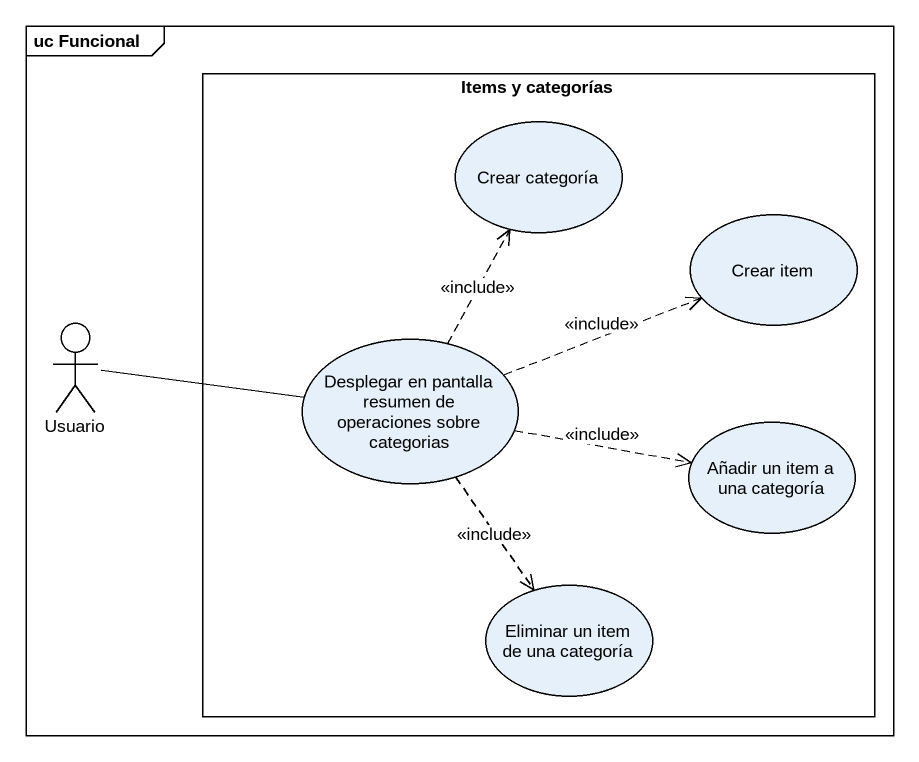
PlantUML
@startuml
mainframe uc Funcional
rectangle "Items y categorías" as Items_y_categorías {
  usecase "Crear categoría" as Crear_categoría
  usecase "Crear item" as Crear_item
  usecase "Desplegar en pantalla resumen de operaciones sobre categorias" as Desplegar_en_pantalla
  usecase "Añadir un item a una categoría" as Añadir_un_item_a_una
  usecase "Eliminar un item de una categoría" as Eliminar_un_item_de_una
}
actor Usuario
Usuario -right- Desplegar_en_pantalla
Desplegar_en_pantalla .up.> Crear_categoría : <<include>>
Desplegar_en_pantalla .right.> Crear_item : <<include>>
Desplegar_en_pantalla .right.> Añadir_un_item_a_una : <<include>>
Desplegar_en_pantalla ..> Eliminar_un_item_de_una : <<include>>
@enduml
